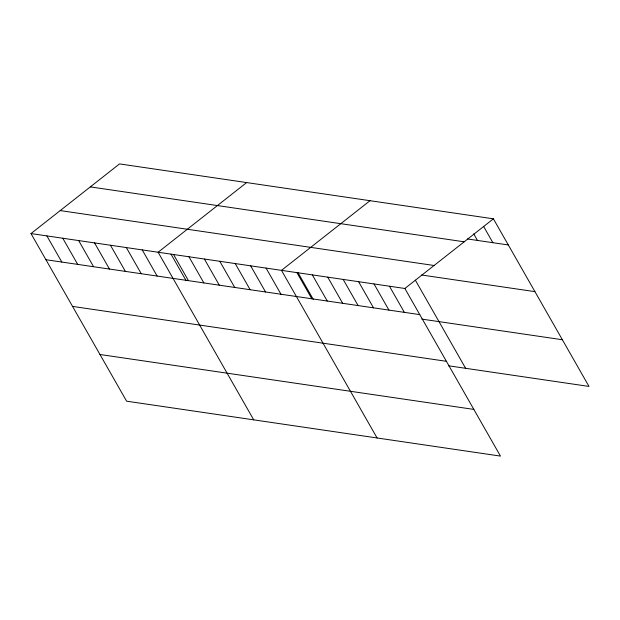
<?xml version="1.0" encoding="UTF-8"?>
<svg xmlns="http://www.w3.org/2000/svg" width="620" height="620" viewBox="0 0 620 620"><rect width="100%" height="100%" fill="white"/><g stroke="black" fill="none" stroke-linecap="round" stroke-linejoin="round"><path stroke-width="0.93" d="M31 233.57L404.86 288.478L500.472 456.095L126.604 401.179L31 233.57L119.528 163.905L493.396 218.821L589 386.43L448.392 365.777M246.644 182.575L158.116 252.239L253.72 419.856M370.024 200.694L281.488 270.359L377.092 437.976M404.86 288.478L493.396 218.821M467.488 238.971L508.307 244.962M90.319 186.891L464.179 241.808M60.218 210.583L434.078 265.492M421.538 274.993L534.936 291.648M45.911 259.718L419.779 314.627M421.763 319.099L562.371 339.745M72.54 306.404L446.408 361.313M99.975 354.501L473.843 409.409M483.569 226.354L492.885 242.699M473.734 233.895L477.462 240.436M415.346 280.163L465.628 368.311M389.445 286.215L404.356 312.364M374.023 283.952L388.934 310.101M358.6 281.689L373.511 307.83M343.178 279.419L358.089 305.567M327.755 277.156L342.666 303.304M312.333 274.892L327.244 301.041M298.119 272.823L313.255 299.359M296.91 272.622L311.821 298.77M266.065 268.096L280.984 294.244M250.643 265.833L265.562 291.981M235.22 263.562L250.139 289.711M219.798 261.299L234.717 287.447M204.383 259.036L219.294 285.185M188.96 256.773L203.871 282.914M173.538 254.502L188.449 280.651M171.004 254.154L186.139 280.69M142.228 249.906L157.139 276.055M126.333 247.574L141.251 273.722M110.445 245.241L125.364 271.382M94.558 242.901L109.469 269.049M78.67 240.568L93.581 266.716M62.775 238.235L77.694 264.383M46.888 235.902L61.806 262.051"/></g></svg>
